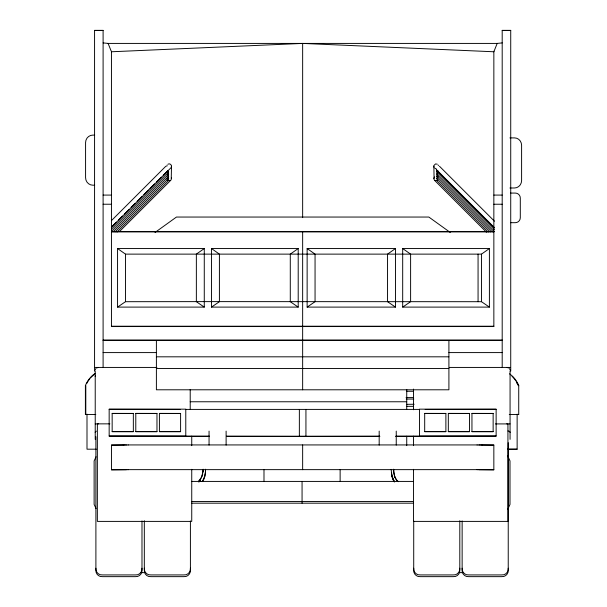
<?xml version="1.0" encoding="UTF-8"?>
<svg xmlns="http://www.w3.org/2000/svg" width="607" height="607" viewBox="0 0 607 607"><rect width="100%" height="100%" fill="white"/><g stroke="black" fill="none" stroke-linecap="round" stroke-linejoin="round"><path stroke-width="0.91" d="M203.133 469.203L202.419 475.122L200.128 480.084M203.034 471.776L203.133 469.879M205.409 472.974L205.576 469.196M141.985 568.19C142.425 572.022 139.155 575.375 135.308 574.928L102.575 574.928C98.729 575.375 95.458 572.022 95.898 568.19M190.408 568.19C190.848 572.022 187.586 575.375 183.731 574.928L150.999 574.928C147.152 575.375 143.882 572.022 144.322 568.19M459.803 568.19C460.243 572.022 456.972 575.375 453.126 574.928L420.393 574.928C416.546 575.375 413.276 572.022 413.716 568.19M508.234 568.19C508.674 572.022 505.403 575.375 501.549 574.928L468.824 574.928C464.97 575.375 461.699 572.022 462.139 568.19M95.223 376.59L95.36 375.399M166.804 166.265L167.122 165.066M167.98 164.186C169.945 162.888 172.456 165.445 171.204 167.403M434.096 179.733L433.861 165.59L435.523 163.928L437.313 164.186M171.515 166.212L171.204 179.733M433.777 178.572L434.468 176.918M202.988 471.601L201.463 477.466L198.421 481.366M202.419 475.873L202.7 474.211M204.779 475.82L205.409 472.231M204.779 476.495L205.409 472.906M95.223 432.518L95.36 431.934A2.595 1.26 0 0 1 96.43 431.152M203.679 478.931L204.779 475.751M203.679 479.606L204.779 476.427M502.194 42.907L497.186 43.416L493.848 51.77L302.65 43.416L111.445 51.77M95.36 369.595L95.762 368.646M96.065 456.76L94.123 460.941L94.123 504.417L96.065 508.598M507.68 509.432L510.001 504.417L510.001 460.941L507.68 455.925M202.063 481.594L203.679 478.862M202.465 481.601L203.679 479.53M436.623 169.854L494.28 227.504M494.28 229.621L436.623 171.971L437.799 170.764M436.623 174.088L437.799 172.881L436.623 174.088L494.28 231.745M492.269 231.844L436.623 176.205L437.799 174.998M490.259 231.95L436.623 178.321L437.799 177.115M436.623 180.438L437.799 179.232L436.623 180.438L488.248 232.056M111.521 220.538L165.825 166.235M111.688 226.836L116.377 222.147M118.388 220.136L122.409 216.115M124.42 214.096L129.116 209.407M131.127 207.397L135.149 203.375M137.159 201.365L141.856 196.668M143.867 194.657L148.563 189.968M149.899 188.625L154.595 183.936M156.606 181.925L161.303 177.229M163.313 175.218L167.335 171.197M111.498 227.223L170.825 167.904M111.688 228.953L168.678 171.971L167.494 170.764M111.688 231.07L168.678 174.088L167.191 172.578M113.023 231.844L168.678 176.205L167.494 174.998M115.034 231.95L168.678 178.321L167.191 176.812M117.045 232.056L168.678 180.438L167.191 178.982L168.678 180.438M119.488 231.54L170.825 180.211M437.799 170.817L436.661 171.94M437.799 175.051L436.661 176.174M438.11 176.812L436.661 178.291M198.421 481.791L200.128 480.008M198.99 481.821L200.128 480.683M198.99 481.89L200.128 480.752M155.043 232.451L176.455 217.048L428.838 217.048L450.257 232.451M204.271 248.551L196.357 254.128L125.482 254.128L117.561 248.551L117.561 307.104L204.271 307.104L204.271 248.551L117.561 248.551M298.204 248.551L211.494 248.551L211.494 307.104L298.204 307.104L298.204 248.551L290.283 254.128L196.357 254.128L196.357 301.702L204.271 307.104M395.476 248.551L307.134 248.551L307.134 307.104L395.476 307.104L395.476 248.551L387.554 254.128L290.283 254.128L290.283 301.702L298.204 307.104M395.476 307.104L387.554 301.702L387.554 254.128L481.488 254.128L489.401 248.551L489.401 307.104L402.691 307.104L402.691 248.551L489.401 248.551M117.561 307.104L125.482 301.702L204.271 301.618L481.488 301.702L489.401 307.104M211.494 307.104L219.408 301.702L219.408 254.128L211.494 248.551M307.134 307.104L315.056 301.702L315.056 254.128L307.134 248.551M402.691 307.104L410.613 301.702L410.613 254.128L402.691 248.551M96.43 367.979L98.569 367.432M437.313 180.545L434.953 180.575M170.339 180.575L167.98 180.545M95.223 423.914L98.569 423.853M518.325 414.528L518.727 414.475L518.727 385.536L518.325 385.582A27.027 26.958 82.9 0 0 516.291 381.553M517.134 414.149L517.134 449.188L507.422 449.226M126.415 469.697L111.453 469.818L111.453 445.06L124.792 444.984M111.453 469.772L128.267 469.697M111.445 326.217L493.848 326.217M123.236 444.992L111.453 445.106M509.903 137.91L514.584 137.895A7.512 7.018 -88.7 0 1 521.603 145.384L521.603 180.454A7.512 7.018 -88.7 0 1 514.584 187.988L509.903 188.003M103.099 339.988L502.194 339.988M425.181 409.422L496.131 409.315M379.77 436.319L299.357 436.441L299.357 409.406M395.855 436.296L496.131 436.137L496.131 409.156L419.513 409.156L419.513 436.236L395.863 436.236M123.282 444.939L126.415 444.984M94.571 30.464L103.099 30.464M502.194 30.464L510.73 30.464M103.099 42.907L108.107 43.416L497.186 43.416M510.578 193.072L515.29 193.072A5.008 4.939 0 0 1 520.298 198.011L520.298 217.761A5.008 4.939 0 0 1 515.29 222.693L510.578 222.693M103.099 195.082L111.445 195.082M493.848 195.082L502.194 195.082M103.099 204.233L111.445 204.233M493.848 204.233L502.194 204.233M111.445 231.616L493.848 231.616M111.445 231.851L493.848 231.851M302.203 326.558L111.445 326.558L111.445 51.261M302.665 326.558L493.848 326.558L493.848 51.261M103.099 340.497L502.194 340.497M103.099 352.591L156.394 352.591M448.907 352.591L502.194 352.591M156.394 356.817L448.907 356.817M95.223 367.432L156.917 367.432M449.317 367.432L510.07 367.432M156.394 368.502L448.907 368.502M406.675 391.28L413.299 391.28M406.06 397.585L413.625 397.585M406.212 399.049L413.792 399.049M190.211 401.766L406.736 401.766M406.599 404.323L414.133 404.254M406.698 406.341L413.276 406.341M185.78 409.406L419.513 409.406M112.158 413.42L133.343 413.42L133.343 431.668L112.158 431.66L112.158 413.42L133.343 413.458M135.786 413.42L156.97 413.42L156.97 431.668L135.786 431.66L135.786 413.42L156.97 413.458M159.413 413.42L180.598 413.42L180.598 431.668L159.413 431.66L159.413 413.42L180.598 413.473M424.695 413.42L445.879 413.42L445.879 431.668L424.695 431.66L424.695 413.42L445.879 413.458M448.323 413.42L469.507 413.42L469.507 431.668L448.323 431.668L448.323 413.42L469.507 413.473M471.95 413.42L493.142 413.42L493.142 431.668L471.95 431.668L471.95 413.42L493.142 413.473M95.178 373.373A27.027 26.958 -82.9 0 0 85.397 385.536L85.397 414.475L95.8 414.475M109.859 423.853L97.363 423.861L97.363 521.398L191.744 521.398L191.744 469.317M495.433 423.921L510.07 423.914M112.158 431.623L133.343 431.623M135.786 431.623L156.97 431.623M159.413 431.623L180.598 431.623M424.695 431.623L445.879 431.623M448.323 431.623L469.507 431.623M471.95 431.623L493.142 431.623M109.161 435.985L185.78 435.985M419.513 435.985L496.131 435.985M209.438 436.236L185.78 436.236L185.78 409.156L109.161 409.156L109.161 436.137L209.438 436.296M226.464 436.236L379.777 436.236M125.657 444.939L128.267 444.977M128.077 444.931L477.216 444.931M478.877 469.697L493.84 469.818L493.84 445.06L480.501 444.984M86.998 414.149L86.998 449.188L96.384 449.188M128.077 469.643L477.216 469.643M191.729 481.419L413.344 481.419M191.729 501.458L413.344 501.458M191.729 503.18L413.344 503.18M140.976 572.644L144.709 572.644M459.416 572.644L463.149 572.644M109.161 409.315L180.112 409.422M509.273 414.475L518.727 414.475M506.731 423.853L507.93 423.853L507.93 521.398L413.549 521.398L413.549 469.317M226.472 436.319L305.936 436.441L305.936 409.406M478.877 444.984L482.011 444.939M477.026 444.977L479.636 444.939M507.74 449.188L517.134 449.188M477.026 469.697L493.84 469.772M94.646 135.111L92.833 135.103A7.512 7.261 88.1 0 0 85.579 142.599L85.579 177.669A7.512 7.261 88.1 0 0 92.833 185.196L94.646 185.203M482.057 444.992L493.84 445.06M506.731 367.432L508.863 367.979M85.397 385.536L85.799 385.582L85.799 414.528L85.397 414.475M436.137 168.625L434.953 168.291M168.632 171.94L167.798 171.128M168.678 174.088L167.798 173.245M168.632 176.174L167.191 174.695L167.494 175.051M168.632 178.291L167.798 177.479M439.468 166.235L494.447 221.206M436.137 169.565L494.462 227.891M434.468 180.211L486.473 232.208M398.336 481.708C394.664 478.703 393.7 473.695 393.632 469.188M397.767 481.488C394.482 478.506 393.746 473.764 393.632 469.537M167.122 179.68L167.494 180.165M394.694 481.859L393.078 479.196L391.348 472.565M393.078 479.871L394.292 481.867L391.978 476.761M509.531 368.646L509.933 369.595M438.178 165.066L438.413 165.65M434.096 167.403L433.777 166.212M108.107 43.416L111.111 50.935M394.345 476.131L394.816 477.55M391.978 476.161L393.078 479.264M510.07 432.518L509.933 431.934A2.595 1.26 0 0 0 507.93 430.962M391.978 476.829L391.143 469.355M171.44 177.965L171.515 178.572M510.73 371.112L510.73 30.35L502.194 30.35L502.194 367.523M510.07 370.809L510.07 439.354M508.234 442.708L508.234 569.912C508.674 573.744 505.403 577.09 501.549 576.65L468.824 576.65C464.97 577.09 461.699 573.744 462.139 569.912L462.139 520.935M481.488 254.128L481.488 301.702M478.066 254.128L478.066 301.702M459.803 520.73L459.803 569.912C460.243 573.744 456.972 577.09 453.126 576.65L420.393 576.65C416.546 577.09 413.276 573.744 413.716 569.912L413.716 520.935M448.907 340.497L448.907 389.793L156.394 389.793L156.394 340.497M413.549 389.064L413.549 409.748M413.549 436.167L413.549 445.644M406.736 389.466L406.736 409.186M406.736 436.228L406.736 445.637M396.242 431.114L396.242 445.098M379.178 431.114L379.178 445.098M340.132 469.461L340.132 481.412M302.65 43.416L302.65 217.625M302.65 231.616L302.65 340.33M302.65 340.497L302.65 389.793M302.65 444.931L302.65 469.697M302.066 481.419L302.066 501.458M302.066 501.792L302.066 503.18M263.992 469.461L263.992 481.412M226.115 431.114L226.115 445.098M209.051 431.114L209.051 445.098M191.744 436.167L191.744 445.644M190.408 520.935L190.408 569.912C190.848 573.744 187.586 577.09 183.731 576.65L150.999 576.65C147.152 577.09 143.882 573.744 144.322 569.912L144.322 520.73M190.211 389.466L190.211 409.186M141.985 520.935L141.985 569.912C142.425 573.744 139.155 577.09 135.308 576.65L102.575 576.65C98.729 577.09 95.458 573.744 95.898 569.912L95.898 436.691M125.482 254.128L125.482 301.702M103.099 367.523L103.099 30.35L94.571 30.35L94.571 371.112M95.223 370.809L95.223 439.354M86.733 383.525A27.027 26.958 -82.9 0 1 90.033 378.487M91.027 377.357A27.027 26.958 -82.9 0 1 94.965 373.859M516.845 382.956A39.121 38.886 85.5 0 1 518.674 385.741M509.569 373.806A27.027 26.958 82.9 0 1 518.727 385.536M512.05 376.279A27.027 26.958 82.9 0 1 515.882 380.915"/></g></svg>
